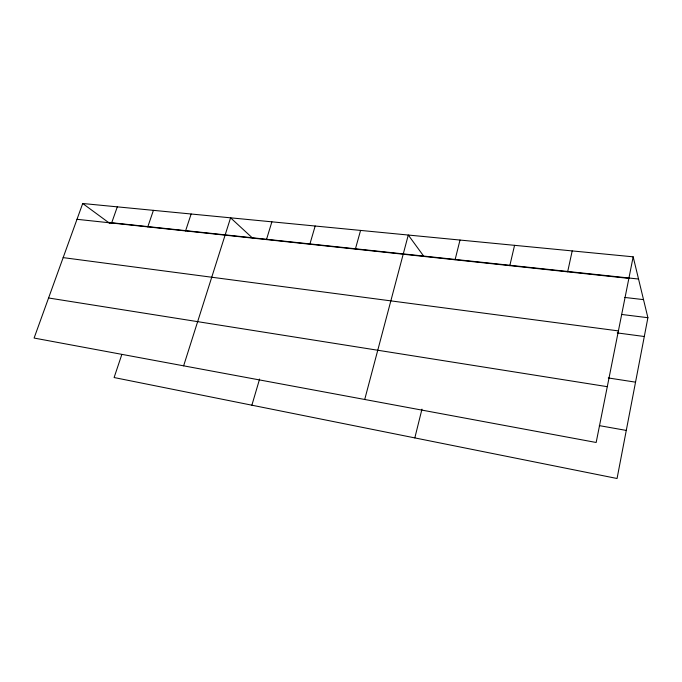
<?xml version="1.0" encoding="UTF-8"?>
<svg xmlns="http://www.w3.org/2000/svg" width="682" height="682" viewBox="0 0 682 682"><rect width="100%" height="100%" fill="white"/><g stroke="black" fill="none" stroke-linecap="round" stroke-linejoin="round"><path stroke-width="1.02" d="M633.169 256.824L596.162 442.482L34.1 338.05L82.71 203.5L633.169 256.824L647.9 317.71L617.057 478.5L114.107 377.538L121.805 354.572M567.654 271.837L572.198 250.916M509.812 265.648L514.56 245.332M455.073 259.782L460.009 240.047M414.818 437.904L421.97 409.149M364.717 399.482L408.279 235.034L423.633 256.065M355.365 249.109L360.582 230.414M309.85 244.233L315.169 226.015M251.88 405.193L259.595 379.047M266.466 239.595L271.888 221.821M183.629 365.833L230.584 217.822L252.178 237.745M185.564 230.934L191.139 214.003M147.781 226.884L153.416 210.346M111.626 223.014L117.304 206.851M108.361 222.375L638.54 279.032M76.998 219.306L628.872 278.392M624.746 297.446L643.527 299.628M621.464 314.428L647.9 317.71M63.153 257.617L618.404 330.906M617.253 332.918L644.294 336.507M608.267 377.947L635.539 382.159M48.575 297.983L607.287 386.677M599.308 425.628L626.281 430.419M82.71 203.5L110.041 223.611"/></g></svg>
